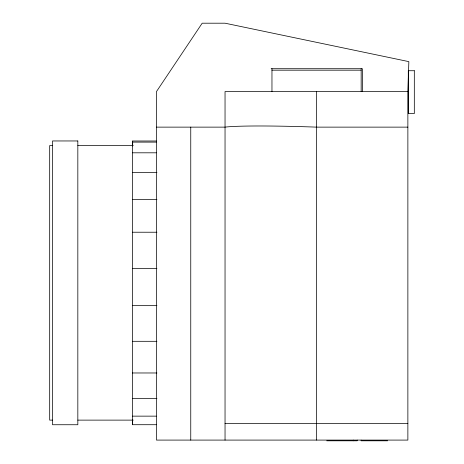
<?xml version="1.0" encoding="UTF-8"?>
<svg xmlns="http://www.w3.org/2000/svg" width="464" height="464" viewBox="0 0 464 464"><rect width="100%" height="100%" fill="white"/><g stroke="black" fill="none" stroke-linecap="round" stroke-linejoin="round"><path stroke-width="0.7" d="M156.264 424.711L132.588 424.711L132.379 305.654L132.658 141.004L156.281 141.004M132.675 420.036L132.588 424.711M407.868 91.565L408.854 61.631L225.04 23.2L202.188 23.2L156.478 91.565L156.478 440.087L407.868 440.087L407.868 91.565L225.04 91.565L225.04 440.087M271.138 68.713L362.378 68.713L362.378 91.565M271.962 70.186L361.166 70.186M156.478 127.13L225.04 127.13A95.973 4.721 2.1 0 1 316.454 127.13L407.868 127.13M132.594 142.106L156.264 142.112M52.513 145.574L49.683 145.574L49.683 420.123L52.513 420.123M77.83 145.574L133.22 145.574M132.536 152.807L156.246 152.807M132.478 172.364L156.954 172.37M132.431 199.456L156.942 199.456M132.397 232.226L156.931 232.232M132.379 268.453L156.925 268.453M132.379 305.654L156.925 305.66M132.397 341.307L156.931 341.307M132.426 372.975L156.936 372.975M132.472 398.501L156.948 398.501M132.53 416.144L156.246 416.144M77.83 420.123L133.22 420.123M225.04 423.388L407.868 423.388M326.702 440.8L357.176 440.8L357.176 440.087M387.649 440.8L361.12 440.8L361.12 440.087M132.658 141.004L132.698 145.998M408.604 70.725L408.604 113.57M361.166 68.713L361.166 91.565M353.232 440.087L353.232 440.8M316.454 91.565L316.454 440.087M271.962 68.713L271.962 91.565M190.756 127.13L190.756 440.087M414.317 70.725L408.297 70.725L408.297 113.57L414.317 113.57L414.317 70.725M77.83 140.957L52.513 140.957L52.513 424.74L77.83 424.74L77.83 140.957"/></g></svg>
